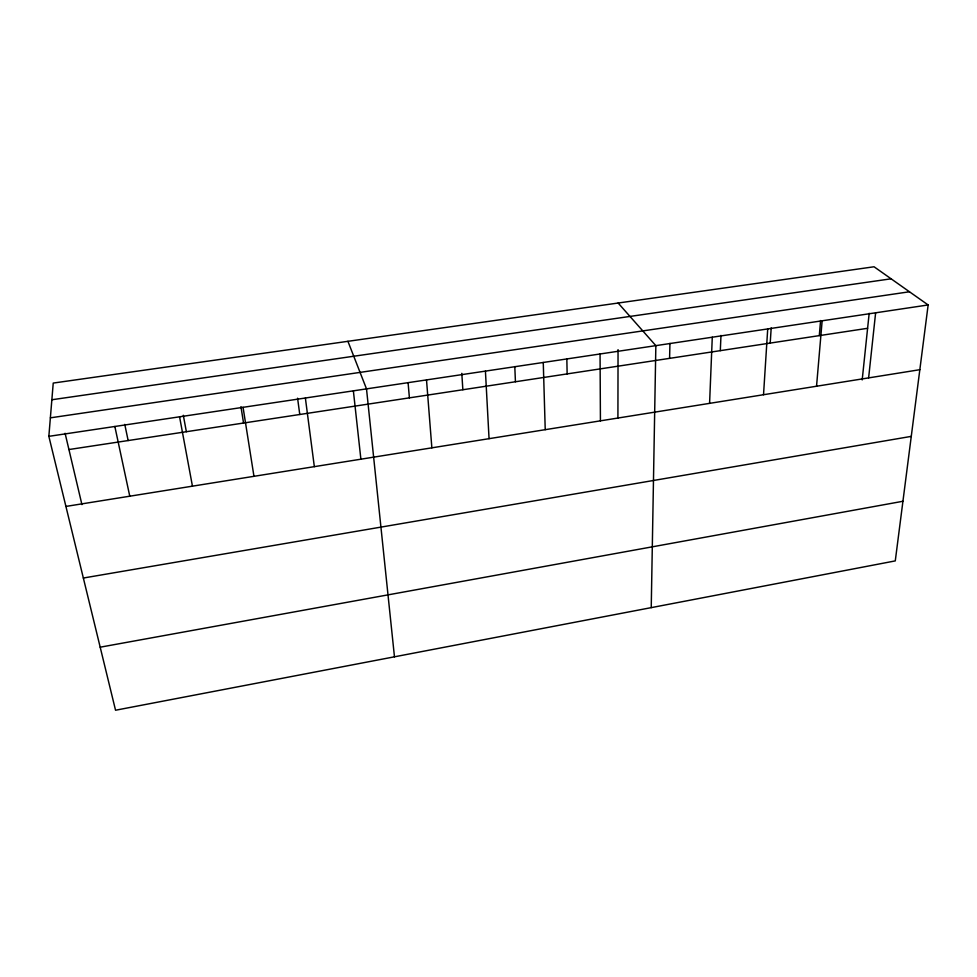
<?xml version="1.0" encoding="UTF-8"?>
<svg xmlns="http://www.w3.org/2000/svg" width="977" height="977" viewBox="0 0 977 977"><rect width="100%" height="100%" fill="white"/><g stroke="black" fill="none" stroke-linecap="round" stroke-linejoin="round"><path stroke-width="1.47" d="M617.916 418.168L618.05 349.644M651.232 607.633L655.848 345.65L618.136 303.029M669.587 358.351L669.941 343.391M709.583 403.367L712.282 337.212M720.305 350.658L720.989 335.416M763.525 394.72L767.714 328.931M770.206 343.074L771.195 327.918M48.85 436.34L53.234 383.069L874.049 266.77L928.15 304.958L895.274 560.896L115.542 710.23L48.85 436.34L928.15 304.958M819.3 335.624L820.582 320.541M816.54 386.233L822.145 320.798M862.19 379.931L869.176 313.287M868.626 377.891L875.624 312.811M100.191 647.189L902.931 501.274M83.35 578.03L911.272 436.377M65.911 506.428L919.833 369.697M68.927 449.542L867.6 328.296M50.377 417.838L909.477 291.769M51.854 399.752L891.097 278.799M347.922 341.315L366.509 388.883L394.464 656.813M65.093 433.287L81.934 504.62M114.846 426.485L129.77 496.194M124.763 424.384L128.146 440.542M179.573 416.813L192.445 486.167M183.322 415.262L186.351 431.712M240.953 406.664L243.542 423.029M243.065 407.324L253.959 476.312M297.582 398.213L299.768 414.492M305.374 398.018L314.338 466.652M353.393 391.032L360.904 459.324M408.105 382.862L409.4 397.847M426.509 379.906L431.858 447.832M461.803 373.336L462.854 389.738M485.422 371.113L489.05 438.673M514.794 366.57L515.429 381.751M543.261 362.467L545.227 429.672M566.843 358.791L567.136 373.91M600.061 353.979L600.428 420.843"/></g></svg>
